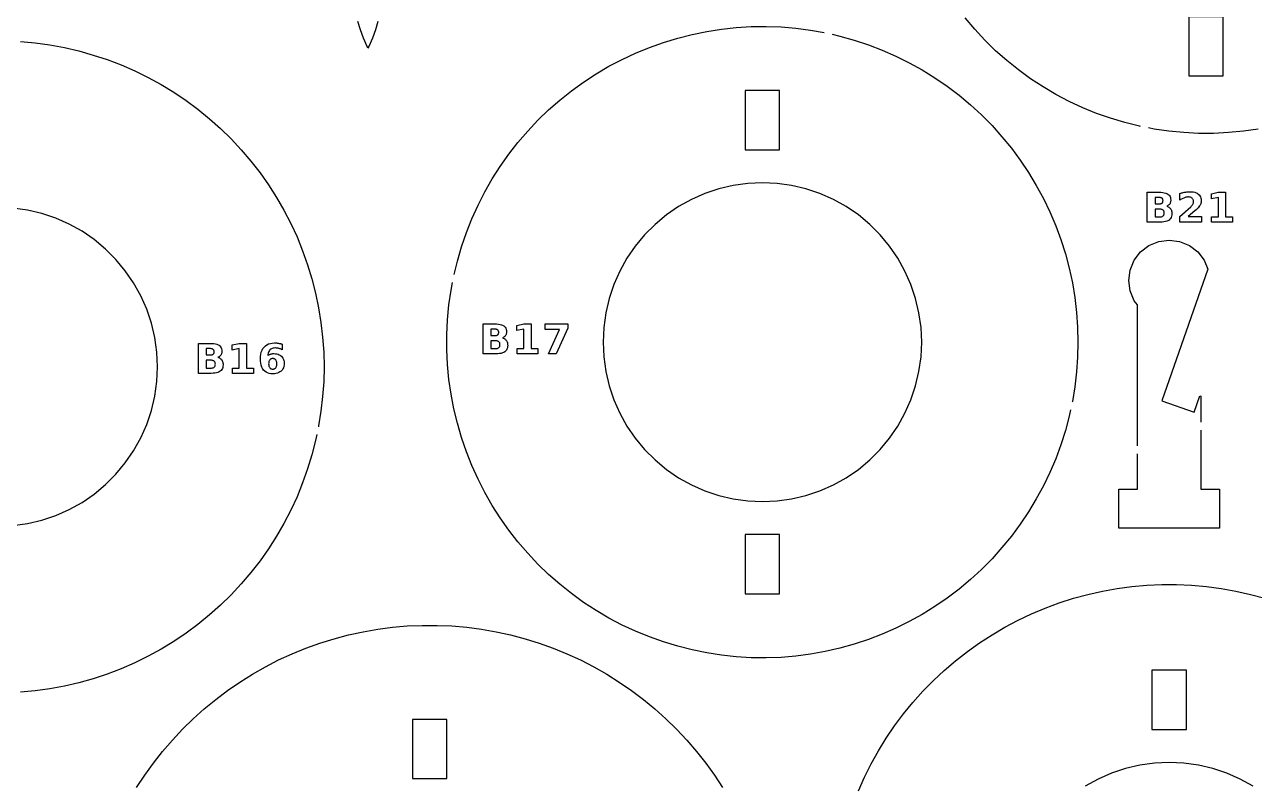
# Model space of a CAD drawing. Header units: millimetres. Extents: x 5 to 293, y 8 to 291.
# Drawn here: x 135.1 to 234.9, y 163.1 to 224.8 of the extents above; entities that cross this region are included whole.
import ezdxf

# ---------------------------------------------------------------- set-up
doc = ezdxf.new("R2010")
doc.units = ezdxf.units.MM
doc.layers.add('CUT', color=1, linetype='CONTINUOUS')
doc.layers.add('ENGRAVE', color=5, linetype='CONTINUOUS')

msp = doc.modelspace()

# ---------------------------------------------------------------- linework, layer by layer
at = {"layer": 'CUT', "color": 1}
for points in [[(163.8106, 225.0023), (163.6015, 224.3285), (163.6004, 224.3252), (163.3729, 223.6537), (163.3683, 223.6418), (163.0697, 222.9722), (163, 222.834), (162.9303, 222.9722), (162.6317, 223.6418), (162.6271, 223.6537), (162.3996, 224.3252), (162.3985, 224.3285), (162.1894, 225.0023)], [(169.9912, 204.4753), (170.2566, 205.5778), (170.5948, 206.739), (170.9875, 207.8828), (171.4338, 209.0069), (171.9327, 210.1086), (172.483, 211.1856), (173.0836, 212.2353), (173.7331, 213.2556), (174.43, 214.244), (175.1728, 215.1984), (175.9599, 216.1166), (176.7895, 216.9967), (177.6597, 217.8366), (178.5686, 218.6345), (179.5141, 219.3885), (180.4943, 220.0971), (181.5067, 220.7586), (182.5493, 221.3715), (183.6197, 221.9345), (184.7155, 222.4464), (185.8342, 222.9059), (186.9734, 223.3121), (188.1304, 223.664), (189.3028, 223.9609), (190.488, 224.2021), (191.6831, 224.387), (192.8857, 224.5154), (194.093, 224.5867), (195.3024, 224.601), (196.511, 224.5582), (197.7163, 224.4583), (198.9155, 224.3016), (200.022, 224.1035)], [(225.676, 216.4987), (225.5892, 216.5157), (224.4126, 216.8057), (223.2514, 217.1522), (222.1083, 217.5544), (220.9859, 218.0114), (219.887, 218.5221), (218.814, 219.0852), (217.7694, 219.6996), (216.7558, 220.3637), (215.7754, 221.0759), (214.8306, 221.8348), (213.9235, 222.6383), (213.0563, 223.4848), (212.2311, 224.3722), (211.4496, 225.2984)], [(200.6566, 223.9628), (201.2851, 223.8194), (202.4502, 223.4949), (203.5986, 223.1157), (204.7279, 222.6827), (205.8354, 222.1969), (206.9188, 221.6593), (207.9756, 221.0712), (209.0034, 220.4338), (210, 219.7486), (210.9631, 219.0171), (211.8906, 218.2409), (212.7804, 217.4218), (213.6305, 216.5616), (214.439, 215.6622), (215.2042, 214.7256), (215.9243, 213.7539), (216.5977, 212.7493), (217.2229, 211.714), (217.7985, 210.6504), (218.3233, 209.5607), (218.796, 208.4475), (219.2156, 207.3132), (219.5811, 206.1604), (219.8919, 204.9916), (220.147, 203.8094), (220.3461, 202.6164), (220.4886, 201.4155), (220.5742, 200.2091), (220.6028, 199), (220.5742, 197.7909), (220.4886, 196.5845), (220.3461, 195.3836), (220.147, 194.1906), (220.1352, 194.1357)], [(134.8041, 223.3745), (136.0026, 223.2651), (137.195, 223.1012), (138.3786, 222.8832), (139.5511, 222.6116), (140.71, 222.2869), (141.8529, 221.9097), (142.9775, 221.481), (144.0814, 221.0015), (145.1623, 220.4722), (146.2181, 219.8944), (147.2464, 219.269), (148.2452, 218.5975), (149.2124, 217.8813), (150.146, 217.1217), (151.0441, 216.3205), (151.9047, 215.4792), (152.7262, 214.5996), (153.5068, 213.6835), (154.2449, 212.7329), (154.939, 211.7496), (155.5875, 210.7358), (156.1893, 209.6935), (156.743, 208.6249), (157.2475, 207.5322), (157.7018, 206.4177), (158.1048, 205.2836), (158.4558, 204.1324), (158.7541, 202.9664), (158.9989, 201.788), (159.1899, 200.5997), (159.3266, 199.404), (159.4087, 198.2032), (159.4361, 197), (159.4087, 195.7968), (159.3266, 194.596), (159.1899, 193.4003), (158.9989, 192.212), (158.9851, 192.1455)], [(235.2216, 216.2829), (234.0225, 216.1078), (232.8163, 215.9908), (231.6059, 215.9323), (230.3941, 215.9323), (229.1837, 215.9908), (227.9775, 216.1078), (226.7784, 216.2829), (226.3139, 216.3738)], [(134.1926, 184.1302), (135.3749, 184.2952), (136.5371, 184.5685), (137.669, 184.9479), (138.7611, 185.4301), (139.8041, 186.011), (140.789, 186.6857), (141.7075, 187.4484), (142.5516, 188.2925), (143.3143, 189.211), (143.989, 190.1959), (144.5699, 191.2389), (145.0521, 192.331), (145.4315, 193.4629), (145.7048, 194.6251), (145.8698, 195.8074), (145.9249, 197), (145.8698, 198.1926), (145.7048, 199.3749), (145.7048, 199.3749), (145.4315, 200.5371), (145.0521, 201.669), (144.5699, 202.7611), (143.989, 203.8041), (143.3143, 204.789), (142.5516, 205.7075), (141.7075, 206.5516), (140.789, 207.3143), (139.8041, 207.989), (138.7611, 208.5699), (137.669, 209.0521), (136.5371, 209.4315), (135.3749, 209.7048), (134.1926, 209.8698)], [(225.425, 190.6), (225.425, 202.021), (225.1632, 202.3622), (224.836, 203.1522), (224.7244, 204), (224.836, 204.8478), (225.1632, 205.6378), (225.6838, 206.3162), (226.3622, 206.8368), (227.1522, 207.164), (228, 207.2756), (228.8478, 207.164), (229.6378, 206.8368), (230.3162, 206.3162), (230.8368, 205.6378), (231.1395, 204.907), (227.4086, 194.2475), (230.042, 193.3258), (230.5004, 194.6355), (230.575, 194.6228), (230.575, 192.5231)], [(219.998, 193.5004), (219.8919, 193.0084), (219.5811, 191.8396), (219.2156, 190.6868), (218.796, 189.5525), (218.3233, 188.4393), (217.7985, 187.3496), (217.2229, 186.286), (216.5977, 185.2507), (215.9243, 184.2461), (215.2042, 183.2744), (214.439, 182.3378), (213.6305, 181.4384), (212.7804, 180.5782), (211.8906, 179.7591), (210.9631, 178.9829), (210, 178.2514), (209.0034, 177.5662), (207.9756, 176.9288), (206.9188, 176.3407), (205.8354, 175.8031), (204.7279, 175.3173), (203.5986, 174.8843), (202.4502, 174.5051), (201.2851, 174.1806), (200.106, 173.9115), (198.9155, 173.6984), (197.7163, 173.5417), (196.511, 173.4418), (195.3024, 173.399), (194.093, 173.4133), (192.8857, 173.4846), (191.6831, 173.613), (190.488, 173.7979), (189.3028, 174.0391), (188.1304, 174.336), (186.9734, 174.6879), (185.8342, 175.0941), (184.7155, 175.5536), (183.6197, 176.0655), (182.5493, 176.6285), (181.5067, 177.2414), (180.4943, 177.9029), (179.5141, 178.6115), (178.5686, 179.3655), (177.6597, 180.1634), (176.7895, 181.0033), (175.9599, 181.8834), (175.1728, 182.8016), (174.43, 183.756), (173.7331, 184.7444), (173.0836, 185.7647), (172.483, 186.8144), (171.9327, 187.8914), (171.4338, 188.9931), (170.9875, 190.1172), (170.5948, 191.261), (170.2566, 192.4222), (169.9736, 193.598), (169.7464, 194.7859), (169.5756, 195.9832), (169.4615, 197.1872), (169.4043, 198.3953), (169.4043, 199.6047), (169.4615, 200.8128), (169.5756, 202.0168), (169.7464, 203.2141), (169.8656, 203.8376)], [(230.575, 191.8731), (230.575, 187.075), (232.075, 187.075), (232.075, 183.925), (223.925, 183.925), (223.925, 187.075), (225.425, 187.075), (225.425, 189.95)], [(158.8529, 191.5091), (158.7541, 191.0336), (158.4558, 189.8676), (158.1048, 188.7164), (157.7018, 187.5823), (157.2475, 186.4678), (156.743, 185.3751), (156.1893, 184.3065), (155.5875, 183.2642), (154.939, 182.2504), (154.2449, 181.2671), (153.5068, 180.3165), (152.7262, 179.4004), (151.9047, 178.5208), (151.0441, 177.6795), (150.146, 176.8783), (149.2124, 176.1187), (148.2452, 175.4025), (147.2464, 174.731), (146.2181, 174.1056), (145.1623, 173.5278), (144.0814, 172.9985), (142.9775, 172.519), (141.8529, 172.0903), (140.71, 171.7131), (139.5511, 171.3884), (138.3786, 171.1168), (137.195, 170.8988), (136.0026, 170.7349), (134.8041, 170.6255)], [(202.7844, 162.6084), (203.2783, 163.7134), (203.8206, 164.7955), (204.4103, 165.8525), (205.0461, 166.8824), (205.7269, 167.8831), (206.4512, 168.8528), (207.2178, 169.7895), (208.025, 170.6913), (208.8714, 171.5566), (209.7551, 172.3836), (210.6746, 173.1707), (211.628, 173.9163), (212.6135, 174.619), (213.6291, 175.2775), (214.6728, 175.8904), (215.7426, 176.4565), (216.8364, 176.9748), (217.952, 177.4441), (219.0873, 177.8637), (220.2401, 178.2326), (221.408, 178.5502), (222.5889, 178.8158), (223.7803, 179.0289), (224.98, 179.1891), (226.1857, 179.296), (227.3948, 179.3496), (228.6052, 179.3496), (229.8143, 179.296), (231.02, 179.1891), (232.2197, 179.0289), (233.4111, 178.8158), (234.592, 178.5502), (235.7599, 178.2326)], [(144.2318, 162.8837), (144.8941, 163.8925), (145.5992, 164.8718), (146.3458, 165.8199), (147.1325, 166.735), (147.9579, 167.6154), (148.8203, 168.4595), (149.7183, 169.2658), (150.6501, 170.0326), (151.6141, 170.7586), (152.6084, 171.4425), (153.6312, 172.083), (154.6806, 172.6789), (155.7547, 173.229), (156.8514, 173.7325), (157.9688, 174.1883), (159.1048, 174.5956), (160.2572, 174.9537), (161.424, 175.2619), (162.6029, 175.5195), (163.7919, 175.7262), (164.9886, 175.8816), (166.1909, 175.9854), (167.3966, 176.0373), (168.6034, 176.0373), (169.8091, 175.9854), (171.0114, 175.8816), (172.2081, 175.7262), (173.3971, 175.5195), (174.576, 175.2619), (175.7428, 174.9537), (176.8952, 174.5956), (178.0312, 174.1883), (179.1486, 173.7325), (180.2453, 173.229), (181.3194, 172.6789), (182.3688, 172.083), (183.3916, 171.4425), (184.3859, 170.7586), (185.3499, 170.0326), (186.2817, 169.2658), (187.1797, 168.4595), (188.0421, 167.6154), (188.8675, 166.735), (189.6542, 165.8199), (190.4008, 164.8718), (191.1059, 163.8925), (191.7682, 162.8837)], [(234.8041, 162.989), (233.7611, 163.5699), (232.669, 164.0521), (231.5371, 164.4315), (230.3749, 164.7048), (229.1926, 164.8698), (228, 164.9249), (226.8074, 164.8698), (225.6251, 164.7048), (224.4629, 164.4315), (223.331, 164.0521), (222.2389, 163.5699), (221.1959, 162.989)]]:
    msp.add_lwpolyline(points, dxfattribs=at)
for points in [[(229.605, 225.2143), (229.605, 220.605), (232.395, 220.605), (232.395, 225.3571), (232.395, 225.395), (229.605, 225.395), (229.605, 225.2143)], [(193.605, 215.9286), (193.605, 214.8571), (193.605, 214.605), (196.395, 214.605), (196.395, 214.8929), (196.395, 216.0714), (196.395, 219.1429), (196.395, 219.395), (193.605, 219.395), (193.605, 219.1071), (193.605, 215.9286)], [(207.7048, 201.3749), (207.4315, 202.5371), (207.0521, 203.669), (206.5699, 204.7611), (205.989, 205.8041), (205.3143, 206.789), (204.5516, 207.7075), (203.7075, 208.5516), (202.789, 209.3143), (201.8041, 209.989), (200.7611, 210.5699), (199.669, 211.0521), (198.5371, 211.4315), (197.3749, 211.7048), (196.1926, 211.8698), (195, 211.9249), (193.8074, 211.8698), (192.6251, 211.7048), (191.4629, 211.4315), (190.331, 211.0521), (189.2389, 210.5699), (188.1959, 209.989), (187.211, 209.3143), (186.2925, 208.5516), (185.4484, 207.7075), (184.6857, 206.789), (184.011, 205.8041), (183.4301, 204.7611), (182.9479, 203.669), (182.5685, 202.5371), (182.2952, 201.3749), (182.1302, 200.1926), (182.0751, 199), (182.1302, 197.8074), (182.2952, 196.6251), (182.5685, 195.4629), (182.9479, 194.331), (183.4301, 193.2389), (184.011, 192.1959), (184.6857, 191.211), (185.4484, 190.2925), (186.2925, 189.4484), (187.211, 188.6857), (188.1959, 188.011), (189.2389, 187.4301), (190.331, 186.9479), (191.4629, 186.5685), (192.6251, 186.2952), (193.8074, 186.1302), (195, 186.0751), (196.1926, 186.1302), (197.3749, 186.2952), (198.5371, 186.5685), (199.669, 186.9479), (200.7611, 187.4301), (201.8041, 188.011), (202.789, 188.6857), (203.7075, 189.4484), (204.5516, 190.2925), (205.3143, 191.211), (205.989, 192.1959), (206.5699, 193.2389), (207.0521, 194.331), (207.4315, 195.4629), (207.7048, 196.6251), (207.8698, 197.8074), (207.9249, 199), (207.8698, 200.1926), (207.7048, 201.3749)], [(193.605, 181.9286), (193.605, 178.8571), (193.605, 178.605), (196.395, 178.605), (196.395, 178.8929), (196.395, 182.0714), (196.395, 183.395), (193.605, 183.395), (193.605, 181.9286)], [(226.605, 171.0714), (226.605, 168.3929), (226.605, 167.605), (229.395, 167.605), (229.395, 168.4286), (229.395, 171.2143), (229.395, 171.6071), (229.395, 172.395), (226.605, 172.395), (226.605, 171.5714), (226.605, 171.0714)], [(166.605, 166.9286), (166.605, 164.3571), (166.605, 163.605), (169.395, 163.605), (169.395, 164.3929), (169.395, 167.0714), (169.395, 167.6429), (169.395, 168.395), (166.605, 168.395), (166.605, 167.6071), (166.605, 166.9286)]]:
    msp.add_lwpolyline(points, close=True, dxfattribs=at)
at = {"layer": 'ENGRAVE', "color": 5}
for points in [[(227.9841, 209.946), (228.0337, 209.9072), (228.0782, 209.8628), (228.1176, 209.8129), (228.1514, 209.7583), (228.1791, 209.6997), (228.2006, 209.6372), (228.216, 209.5706), (228.2252, 209.5001), (228.2283, 209.4256), (228.2217, 209.3134), (228.2019, 209.2111), (228.1689, 209.1188), (228.1227, 209.0364), (228.0633, 208.964), (227.9906, 208.9015), (227.9046, 208.8488), (227.8047, 208.8056), (227.6912, 208.7721), (227.5638, 208.7481), (227.4228, 208.7337), (227.268, 208.729), (226.2279, 208.729), (226.2279, 211.159), (227.1687, 211.159), (227.3297, 211.1547), (227.4751, 211.142), (227.6051, 211.1207), (227.7196, 211.091), (227.8185, 211.0527), (227.9019, 211.006), (227.9713, 210.9499), (228.0281, 210.8835), (228.0722, 210.807), (228.1038, 210.7202), (228.1227, 210.6233), (228.129, 210.5161), (228.1267, 210.4584), (228.1198, 210.4037), (228.1082, 210.3519), (228.0921, 210.303), (228.0713, 210.2571), (228.046, 210.2141), (228.0162, 210.1744), (227.9823, 210.1383), (227.9443, 210.1057), (227.902, 210.0767), (227.8556, 210.0513), (227.8051, 210.0294), (227.8698, 210.0071), (227.9295, 209.9793), (227.9841, 209.946)], [(227.292, 210.2254), (227.3315, 210.2345), (227.3669, 210.2471), (227.3984, 210.2634), (227.4259, 210.2833), (227.4492, 210.3067), (227.4684, 210.3336), (227.4832, 210.3639), (227.4939, 210.3976), (227.5002, 210.4348), (227.5024, 210.4754), (227.5002, 210.5155), (227.4939, 210.5523), (227.4832, 210.5858), (227.4684, 210.6161), (227.4492, 210.643), (227.4259, 210.6666), (227.3984, 210.6868), (227.3669, 210.7032), (227.3315, 210.7161), (227.292, 210.7252), (227.2486, 210.7307), (227.2013, 210.7325), (226.8546, 210.7325), (226.8546, 210.2182), (227.2013, 210.2182), (227.2486, 210.22), (227.292, 210.2254)], [(230.6256, 208.729), (228.8597, 208.729), (228.8597, 209.1896), (229.7467, 209.9724), (229.7846, 210.0081), (229.819, 210.0435), (229.85, 210.0786), (229.8776, 210.1135), (229.9018, 210.1481), (229.9225, 210.1824), (229.9399, 210.2168), (229.9541, 210.2517), (229.9652, 210.287), (229.9731, 210.3227), (229.9779, 210.359), (229.9794, 210.3956), (229.9763, 210.4507), (229.9667, 210.5021), (229.9508, 210.5498), (229.9284, 210.5938), (229.8998, 210.6341), (229.8647, 210.6707), (229.8243, 210.7025), (229.7798, 210.7286), (229.731, 210.7488), (229.6781, 210.7633), (229.6209, 210.772), (229.5595, 210.7749), (229.5099, 210.7731), (229.4588, 210.7679), (229.4061, 210.7592), (229.3519, 210.747), (229.2962, 210.7313), (229.2389, 210.7122), (229.1802, 210.6896), (229.1201, 210.6636), (229.0586, 210.6343), (228.9958, 210.6015), (228.9317, 210.5654), (228.8662, 210.5258), (228.8662, 211.0597), (228.9366, 211.0821), (229.0067, 211.1026), (229.0765, 211.1213), (229.1461, 211.1382), (229.2154, 211.1532), (229.2845, 211.1663), (229.3531, 211.1775), (229.4214, 211.1866), (229.4891, 211.1938), (229.5564, 211.1988), (229.6233, 211.2019), (229.6897, 211.2029), (229.8297, 211.1976), (229.9589, 211.1816), (230.0773, 211.1549), (230.1849, 211.1176), (230.2817, 211.0695), (230.3676, 211.0109), (230.4415, 210.9426), (230.5019, 210.866), (230.5489, 210.781), (230.5825, 210.6875), (230.6026, 210.5856), (230.6093, 210.4754), (230.6065, 210.4099), (230.5979, 210.346), (230.5837, 210.2835), (230.5638, 210.2226), (230.5381, 210.1631), (230.5068, 210.1051), (230.4663, 210.0446), (230.4133, 209.9777), (230.3477, 209.9043), (230.2695, 209.8244), (230.1788, 209.7381), (230.0755, 209.6453), (229.5563, 209.1896), (230.6256, 209.1896), (230.6256, 208.729)], [(231.9927, 210.7325), (231.4246, 210.6153), (231.4246, 211.0418), (231.9894, 211.159), (232.5851, 211.159), (232.5851, 209.1619), (233.1385, 209.1619), (233.1385, 208.729), (231.4393, 208.729), (231.4393, 209.1619), (231.9927, 209.1619), (231.9927, 210.7325)], [(227.3878, 209.1753), (227.4326, 209.1908), (227.4721, 209.2108), (227.5064, 209.2351), (227.5355, 209.264), (227.5593, 209.2973), (227.5778, 209.3352), (227.5911, 209.3776), (227.599, 209.4246), (227.6016, 209.476), (227.599, 209.5265), (227.5912, 209.5725), (227.578, 209.6142), (227.5597, 209.6514), (227.5361, 209.6843), (227.5072, 209.7128), (227.4731, 209.737), (227.4336, 209.7567), (227.3888, 209.772), (227.3387, 209.783), (227.2832, 209.7896), (227.2224, 209.7918), (226.8546, 209.7918), (226.8546, 209.1554), (227.2224, 209.1554), (227.2827, 209.1576), (227.3379, 209.1642), (227.3878, 209.1753)], [(174.0935, 199.2662), (174.1431, 199.2274), (174.1875, 199.183), (174.227, 199.1332), (174.2608, 199.0786), (174.2885, 199.02), (174.31, 198.9574), (174.3253, 198.8908), (174.3346, 198.8203), (174.3376, 198.7458), (174.331, 198.6336), (174.3112, 198.5313), (174.2782, 198.439), (174.232, 198.3566), (174.1726, 198.2842), (174.1, 198.2217), (174.0139, 198.169), (173.9141, 198.1259), (173.8005, 198.0923), (173.6732, 198.0684), (173.5322, 198.054), (173.3774, 198.0492), (172.3373, 198.0492), (172.3373, 200.4792), (173.2781, 200.4792), (173.439, 200.475), (173.5845, 200.4622), (173.7145, 200.441), (173.8289, 200.4112), (173.9279, 200.373), (174.0113, 200.3262), (174.0807, 200.2701), (174.1374, 200.2038), (174.1816, 200.1272), (174.2131, 200.0405), (174.2321, 199.9435), (174.2384, 199.8363), (174.2361, 199.7786), (174.2291, 199.7239), (174.2176, 199.6721), (174.2015, 199.6233), (174.1807, 199.5774), (174.1554, 199.5344), (174.1256, 199.4947), (174.0917, 199.4585), (174.0536, 199.4259), (174.0114, 199.3969), (173.965, 199.3715), (173.9145, 199.3496), (173.9792, 199.3274), (174.0389, 199.2996), (174.0935, 199.2662)], [(173.4014, 199.5457), (173.4408, 199.5547), (173.4763, 199.5674), (173.5077, 199.5837), (173.5352, 199.6036), (173.5586, 199.627), (173.5777, 199.6538), (173.5926, 199.6841), (173.6032, 199.7178), (173.6096, 199.755), (173.6117, 199.7956), (173.6096, 199.8357), (173.6032, 199.8726), (173.5926, 199.9061), (173.5777, 199.9363), (173.5586, 199.9632), (173.5352, 199.9869), (173.5077, 200.007), (173.4763, 200.0235), (173.4408, 200.0363), (173.4014, 200.0454), (173.358, 200.0509), (173.3106, 200.0528), (172.9639, 200.0528), (172.9639, 199.5384), (173.3106, 199.5384), (173.358, 199.5403), (173.4014, 199.5457)], [(175.6494, 200.0528), (175.0813, 199.9356), (175.0813, 200.362), (175.6461, 200.4792), (176.2418, 200.4792), (176.2418, 198.4821), (176.7952, 198.4821), (176.7952, 198.0492), (175.096, 198.0492), (175.096, 198.4821), (175.6494, 198.4821), (175.6494, 200.0528)], [(179.2121, 200.126), (178.2648, 198.0492), (177.6544, 198.0492), (178.5513, 200.0186), (177.381, 200.0186), (177.381, 200.4792), (179.2121, 200.4792), (179.2121, 200.126)], [(151.0528, 197.6489), (151.0973, 197.6046), (151.1367, 197.5547), (151.1706, 197.5001), (151.1982, 197.4415), (151.2198, 197.3789), (151.2351, 197.3124), (151.2443, 197.2418), (151.2474, 197.1673), (151.2408, 197.0551), (151.221, 196.9529), (151.188, 196.8605), (151.1418, 196.7782), (151.0824, 196.7057), (151.0098, 196.6432), (150.9237, 196.5905), (150.8239, 196.5474), (150.7103, 196.5139), (150.583, 196.4899), (150.4419, 196.4755), (150.2871, 196.4707), (149.2471, 196.4707), (149.2471, 198.9007), (150.1879, 198.9007), (150.3488, 198.8965), (150.4943, 198.8837), (150.6243, 198.8625), (150.7387, 198.8327), (150.8377, 198.7945), (150.9211, 198.7477), (150.9905, 198.6916), (151.0472, 198.6253), (151.0914, 198.5488), (151.1229, 198.462), (151.1418, 198.365), (151.1481, 198.2578), (151.1458, 198.2002), (151.1389, 198.1454), (151.1274, 198.0936), (151.1112, 198.0448), (151.0905, 197.9989), (151.0651, 197.9559), (151.0354, 197.9162), (151.0015, 197.88), (150.9634, 197.8475), (150.9212, 197.8185), (150.8748, 197.793), (150.8242, 197.7712), (150.889, 197.7489), (150.9487, 197.7211), (151.0033, 197.6878), (151.0528, 197.6489)], [(152.5591, 198.4743), (151.9911, 198.3571), (151.9911, 198.7835), (152.5559, 198.9007), (153.1516, 198.9007), (153.1516, 196.9037), (153.705, 196.9037), (153.705, 196.4707), (152.0058, 196.4707), (152.0058, 196.9037), (152.5591, 196.9037), (152.5591, 198.4743)], [(155.9976, 198.4114), (155.9475, 198.4326), (155.8984, 198.4517), (155.8504, 198.4687), (155.8033, 198.4835), (155.7573, 198.4963), (155.7119, 198.507), (155.6668, 198.5157), (155.6222, 198.5225), (155.5779, 198.5274), (155.5339, 198.5303), (155.4903, 198.5313), (155.4004, 198.5269), (155.3174, 198.514), (155.2413, 198.4924), (155.172, 198.4622), (155.1096, 198.4233), (155.0541, 198.3758), (155.0057, 198.3198), (154.9644, 198.2555), (154.9304, 198.1828), (154.9037, 198.1017), (154.8841, 198.0122), (154.8718, 197.9144), (154.9081, 197.9399), (154.9454, 197.9631), (154.9837, 197.9842), (155.023, 198.003), (155.0633, 198.0196), (155.1046, 198.034), (155.147, 198.0462), (155.1907, 198.0562), (155.2356, 198.0639), (155.2818, 198.0695), (155.3293, 198.0728), (155.378, 198.0739), (155.4983, 198.0679), (155.6105, 198.0497), (155.7147, 198.0194), (155.811, 197.977), (155.8992, 197.9225), (155.9794, 197.8558), (156.0493, 197.7794), (156.1065, 197.6954), (156.1509, 197.6039), (156.1827, 197.505), (156.2017, 197.3985), (156.2081, 197.2845), (156.201, 197.1586), (156.1797, 197.0414), (156.1442, 196.9328), (156.0945, 196.8328), (156.0306, 196.7414), (155.9526, 196.6587), (155.8626, 196.5868), (155.7629, 196.528), (155.6535, 196.4823), (155.5345, 196.4497), (155.4057, 196.4301), (155.2673, 196.4235), (155.1154, 196.4324), (154.9754, 196.4591), (154.8472, 196.5035), (154.731, 196.5657), (154.6266, 196.6456), (154.5341, 196.7433), (154.4548, 196.8574), (154.3899, 196.9863), (154.3394, 197.1301), (154.3034, 197.2888), (154.2817, 197.4623), (154.2745, 197.6507), (154.2829, 197.8443), (154.3082, 198.0235), (154.3504, 198.1885), (154.4094, 198.339), (154.4853, 198.4753), (154.5781, 198.5972), (154.6855, 198.7024), (154.8055, 198.7884), (154.938, 198.8554), (155.083, 198.9032), (155.2405, 198.9319), (155.4106, 198.9414), (155.4662, 198.9407), (155.5213, 198.9385), (155.5758, 198.9349), (155.6298, 198.9298), (155.6832, 198.9233), (155.7361, 198.9154), (155.7886, 198.906), (155.841, 198.8951), (155.8932, 198.8828), (155.9452, 198.8691), (155.997, 198.8539), (156.0486, 198.8373), (156.0486, 198.388), (155.9976, 198.4114)], [(173.4972, 198.4956), (173.5419, 198.5111), (173.5815, 198.531), (173.6158, 198.5554), (173.6449, 198.5842), (173.6687, 198.6176), (173.6872, 198.6555), (173.7004, 198.6979), (173.7084, 198.7448), (173.711, 198.7963), (173.7084, 198.8467), (173.7005, 198.8927), (173.6874, 198.9344), (173.6691, 198.9717), (173.6455, 199.0046), (173.6166, 199.0331), (173.5825, 199.0572), (173.543, 199.0769), (173.4982, 199.0923), (173.4481, 199.1032), (173.3926, 199.1098), (173.3318, 199.112), (172.9639, 199.112), (172.9639, 198.4756), (173.3318, 198.4756), (173.3921, 198.4778), (173.4473, 198.4845), (173.4972, 198.4956)], [(150.3506, 197.9763), (150.3861, 197.9889), (150.4175, 198.0052), (150.445, 198.0251), (150.4684, 198.0485), (150.4875, 198.0754), (150.5024, 198.1056), (150.513, 198.1394), (150.5194, 198.1765), (150.5215, 198.2171), (150.5194, 198.2573), (150.513, 198.2941), (150.5024, 198.3276), (150.4875, 198.3578), (150.4684, 198.3848), (150.445, 198.4084), (150.4175, 198.4285), (150.3861, 198.445), (150.3506, 198.4578), (150.3112, 198.467), (150.2678, 198.4725), (150.2204, 198.4743), (149.8737, 198.4743), (149.8737, 197.96), (150.2204, 197.96), (150.2678, 197.9618), (150.3112, 197.9672), (150.3506, 197.9763)], [(155.1734, 197.6584), (155.13, 197.6436), (155.0912, 197.6229), (155.057, 197.5962), (155.0273, 197.5637), (155.0022, 197.5252), (154.9816, 197.4807), (154.9656, 197.4304), (154.9542, 197.3741), (154.9474, 197.3119), (154.9451, 197.2438), (154.9474, 197.1757), (154.9542, 197.1135), (154.9656, 197.0573), (154.9816, 197.0069), (155.0022, 196.9625), (155.0273, 196.924), (155.057, 196.8914), (155.0912, 196.8648), (155.13, 196.8441), (155.1734, 196.8292), (155.2213, 196.8204), (155.2739, 196.8174), (155.3269, 196.8204), (155.3752, 196.8292), (155.4189, 196.8441), (155.458, 196.8648), (155.4923, 196.8914), (155.5221, 196.924), (155.5472, 196.9625), (155.5677, 197.0069), (155.5837, 197.0573), (155.5951, 197.1135), (155.602, 197.1757), (155.6043, 197.2438), (155.602, 197.3119), (155.5951, 197.3741), (155.5837, 197.4304), (155.5677, 197.4807), (155.5472, 197.5252), (155.5221, 197.5637), (155.4923, 197.5962), (155.458, 197.6229), (155.4189, 197.6436), (155.3752, 197.6584), (155.3269, 197.6673), (155.2739, 197.6703), (155.2213, 197.6673), (155.1734, 197.6584)], [(150.4517, 196.9326), (150.4912, 196.9525), (150.5256, 196.9769), (150.5547, 197.0057), (150.5785, 197.0391), (150.597, 197.077), (150.6102, 197.1194), (150.6182, 197.1663), (150.6208, 197.2178), (150.6182, 197.2682), (150.6103, 197.3143), (150.5972, 197.3559), (150.5788, 197.3932), (150.5552, 197.4261), (150.5264, 197.4546), (150.4923, 197.4787), (150.4528, 197.4985), (150.408, 197.5138), (150.3578, 197.5248), (150.3024, 197.5314), (150.2416, 197.5335), (149.8737, 197.5335), (149.8737, 196.8972), (150.2416, 196.8972), (150.3019, 196.8994), (150.357, 196.906), (150.407, 196.9171), (150.4517, 196.9326)]]:
    msp.add_lwpolyline(points, close=True, dxfattribs=at)

doc.saveas('drawing.dxf')
